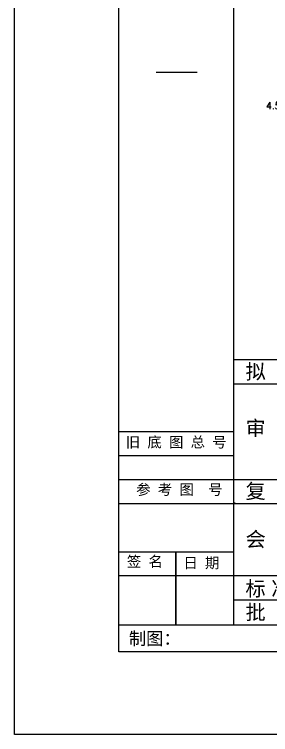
# Model space of a CAD drawing. Header units: millimetres. Extents: x 586 to 984, y 385 to 645.
# Drawn here: x 585.8 to 629, y 385.4 to 507 of the extents above; entities that cross this region are included whole.
import ezdxf

# ---------------------------------------------------------------- set-up
doc = ezdxf.new("R2010")
doc.units = ezdxf.units.MM
doc.layers.add('DIM', color=4, linetype='Continuous', lineweight=18)
doc.styles.add('SIMPLEX', font='SIMPLEX')
doc.styles.add('Times New Roman', font='times.ttf')

msp = doc.modelspace()

# ---------------------------------------------------------------- linework, layer by layer
for p, q in [((609.6787, 497.2629, -0.0633), (616.6299, 497.2629, -0.0633)), ((609.6787, 497.2629, -0.0633), (616.6299, 497.2629, -0.0633)), ((672.1425, 448.6983, -0.0633), (622.7784, 448.6983, -0.0633)), ((622.7784, 444.645, -0.0633), (672.1425, 444.645, -0.0633)), ((622.7784, 436.5386, -0.0633), (603.4226, 436.5386, -0.0633)), ((622.7784, 432.4853, -0.0633), (603.4226, 432.4853, -0.0633)), ((672.1425, 428.4321, -0.0633), (603.4226, 428.4321, -0.0633)), ((672.1425, 424.3789, -0.0633), (603.4226, 424.3789, -0.0633)), ((622.8787, 424.5913, -0.0633), (622.8787, 424.4709, -0.0633)), ((603.4226, 416.2806, -0.0633), (622.7784, 416.2724, -0.0633)), ((612.9955, 416.2806, -0.0633), (612.9955, 404.0043, -0.0633)), ((612.9955, 404.0043, -0.0633), (612.9955, 416.1603, -0.0633)), ((715.3332, 412.2114, -0.0633), (603.4226, 412.2114, -0.0633)), ((622.7784, 408.1582, -0.0633), (672.1425, 408.1582, -0.0633)), ((622.7657, 403.9077, -0.0633), (603.4777, 403.9077, -0.0633))]:
    msp.add_line(p, q)
at = {"ltscale": 0.05}
msp.add_lwpolyline([(585.8187, 645.3075), (983.8482, 645.3075), (983.8482, 385.4276), (585.8187, 385.4276)], close=True, dxfattribs=at)
at = {"elevation": -0.0633}
for points in [[(603.4226, 624.2966), (765.3863, 624.2966), (765.3863, 399.3883), (603.4226, 399.3883)], [(622.7784, 619.7368), (759.9941, 619.7368), (759.9941, 403.9208), (622.7784, 403.9208)]]:
    msp.add_lwpolyline(points, close=True, dxfattribs=at)

# ---------------------------------------------------------------- texts
at = {"style": 'Times New Roman'}
for s, height, p in [('拟      制', 2.49363, (624.7611, 445.4491, -0.0633)), ('审      核', 2.49363, (624.7611, 435.9071, -0.0633)), ('复      审', 2.49363, (624.7611, 425.2721, -0.0633)), ('会      签', 2.49363, (624.7611, 417.1579, -0.0633)), ('标 准 化', 2.49363, (624.7487, 408.8192, -0.0633)), ('批      准', 2.49363, (624.7487, 404.8376, -0.0633)), ('制图：', 2.1374, (605.0896, 400.5758, -0.0633))]:
    msp.add_text(s, height=height, dxfattribs=at).set_placement(p)
at = {"char_height": 1.781163, "attachment_point": 1}
for s, insert in [('{\\fSimSun|b0|i0|c134|p2;旧 底 图 总 号}', (604.5781, 435.6842, -0.0633)), ('{\\fSimSun|b0|i0|c134|p2;参 考 图  号}', (606.3295, 427.6809, -0.0633)), ('{\\fSimSun|b0|i0|c134|p2; 签 名}', (603.5458, 415.537, -0.0633))]:
    msp.add_mtext(s, dxfattribs=dict(at, insert=insert))
at = {"insert": (613.0674, 415.2963, -0.0633), "char_height": 1.781163, "attachment_point": 1, "style": 'Times New Roman'}
msp.add_mtext('{\\fSimSun|b0|i0|c134|p2; 日 期}', dxfattribs=at)
at = {"layer": 'DIM', "insert": (630.4274, 491.5862, -0.0958), "char_height": 1.15, "attachment_point": 5, "style": 'SIMPLEX'}
msp.add_mtext('4.507', dxfattribs=at)

doc.saveas('drawing.dxf')
